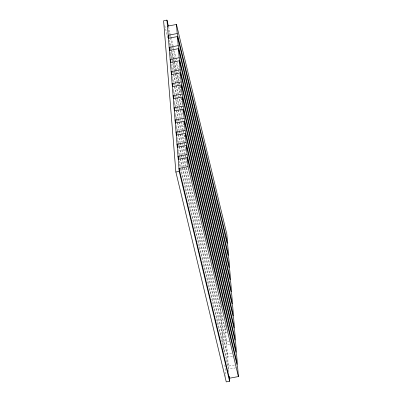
<?xml version="1.0" encoding="UTF-8"?>
<svg xmlns="http://www.w3.org/2000/svg" width="402" height="402" viewBox="0 0 402 402"><rect width="100%" height="100%" fill="white"/><g stroke="black" fill="none" stroke-linecap="round" stroke-linejoin="round"><path stroke-width="0.3" stroke-dasharray="2.01 1.51" d="M226.889 332.635L225.688 332.861L185.845 166.91M229.431 341.373L226.421 341.936L184.382 166.835M229.678 344.398L226.668 344.961L184.041 167.418M231.617 353.252L227.401 354.041L182.583 167.348M232.462 356.167L227.648 357.066L182.096 167.322M234.406 365.021L228.381 366.147L180.779 167.86M235.853 367.82L228.627 369.172L180.292 167.835M168.569 26.813L170.327 34.135M170.473 34.743L170.915 36.572M171.061 37.185L175.895 57.315M176.041 57.928L179.558 72.571M168.327 29.813L169.353 34.085M169.498 34.693L170.086 37.135M170.232 37.743L172.136 45.677M172.282 46.285L177.85 69.471M177.996 70.079L180.337 79.842M169.358 40.11L170.82 46.21M170.971 46.823L173.604 57.803M173.749 58.416L180.93 88.309M169.604 43.135L170.332 46.185M170.483 46.798L173.85 60.828M173.996 61.441L178.83 81.576M178.975 82.184L180.88 90.113M181.026 90.726L181.468 92.555M164.775 25.607L167.855 38.421M170.342 48.793L176.056 72.586M176.202 73.194L178.252 81.737M178.398 82.35L178.84 84.179M179.423 86.616L181.036 93.329M170.337 52.215L174.589 69.908M174.734 70.516L181.91 100.415M170.292 54.019L174.83 72.933M174.976 73.541L179.81 93.676M179.96 94.289L181.86 102.219M182.011 102.827L182.448 104.661M171.317 64.32L176.297 85.063M176.448 85.671L181.282 105.806M181.428 106.414L181.865 108.244M182.011 108.857L182.89 112.515M171.418 66.732L172.297 70.395M172.443 71.003L175.815 85.038M175.96 85.646L180.794 105.781M180.94 106.389L181.523 108.831M181.674 109.439L182.845 114.324M172.302 76.42L177.282 97.163M177.428 97.776L180.066 108.756M180.212 109.369L182.116 117.299M182.995 120.962L183.87 124.62M172.398 78.837L173.277 82.495M173.423 83.108L181.774 117.886M181.92 118.495L182.357 120.324M182.945 122.766L183.97 127.037M173.428 89.133L178.262 109.269M178.408 109.877L180.312 117.811M180.458 118.419L181.046 120.861M181.191 121.469L183.242 130.012M183.387 130.625L183.83 132.454M184.412 134.891L184.855 136.725M173.383 90.942L174.257 94.601M174.408 95.214L174.991 97.651M175.136 98.264L177.774 109.243M177.92 109.857L179.825 117.786M180.704 121.444L182.754 129.987M182.9 130.6L183.342 132.429M183.925 134.871L184.95 139.137M174.408 101.239L175.729 106.731M175.875 107.339L178.508 118.324M178.659 118.932L179.242 121.374M179.387 121.982L181.292 129.911M181.438 130.524L182.026 132.967M182.171 133.575L184.222 142.117M184.367 142.725L184.809 144.554M185.543 147.609L185.98 149.438M174.362 103.043L175.97 109.756M176.121 110.364L178.026 118.299M178.171 118.907L178.754 121.349M178.9 121.957L180.805 129.891M181.684 133.549L183.734 142.092M183.88 142.7L184.468 145.142M184.613 145.75L185.935 151.242M175.393 113.344L176.709 118.831M176.855 119.444L179.493 130.424M179.639 131.037L180.222 133.474M180.372 134.087L182.277 142.017M182.423 142.63L183.005 145.067M183.151 145.68L185.206 154.217M185.352 154.83L185.789 156.659M185.935 157.272L186.96 161.539M175.342 115.148L176.222 118.806M176.367 119.419L176.955 121.861M177.101 122.469L179.006 130.399M179.151 131.012L179.734 133.449M179.885 134.062L181.789 141.991M182.664 145.655L184.719 154.197M184.865 154.805L185.448 157.247M185.593 157.855L186.915 163.348M176.372 125.444L177.689 130.936M177.835 131.544L178.423 133.987M178.568 134.6L180.473 142.529M180.619 143.137L181.207 145.579M181.352 146.187L183.257 154.122M184.136 157.78L225.442 329.831M176.322 127.253L177.202 130.911M177.347 131.524L177.935 133.961M178.081 134.575L179.985 142.504M180.131 143.112L180.719 145.554M180.865 146.167L182.915 154.705M183.061 155.318L183.503 157.147M183.649 157.755L185.699 166.297M177.352 137.549L178.669 143.042M178.815 143.65L179.403 146.092M179.548 146.7L181.453 154.634M181.598 155.242L182.186 157.684M182.332 158.293L184.237 166.227M177.453 139.966L178.181 143.017M178.332 143.625L178.915 146.067M179.061 146.675L180.965 154.609M181.111 155.217L181.699 157.659M181.845 158.267L183.895 166.81M178.332 149.655L179.654 155.142M179.8 155.755L180.382 158.197M180.528 158.805L182.433 166.735M178.433 152.067L179.166 155.122M179.312 155.73L179.895 158.172M180.046 158.78L181.945 166.709M179.166 161.147L180.634 167.247M179.413 164.172L180.146 167.222M224.999 324.384L228.949 373.146M219.819 302.5L223.824 351.891M224.889 365.021L225.798 376.272"/><path stroke-width="0.6" d="M168.423 26.2L166.961 20.1L163.604 20.728L175.87 172.021L226.256 381.9L229.612 381.272L229.205 376.272M167.448 26.15L176.478 24.467L226.869 234.346L227.602 243.421L177.217 33.542L176.478 24.467M177.217 33.542L168.187 35.23L168.915 38.28M168.433 38.255L177.463 36.567L227.849 246.446L228.582 255.526L178.197 45.647L177.463 36.567M178.197 45.647L169.167 47.335L169.9 50.386M169.413 50.361L178.443 48.672L228.828 258.551L229.567 267.631L179.176 57.752L178.443 48.672M179.176 57.752L170.147 59.436L170.88 62.486M170.393 62.461L179.423 60.777L229.808 270.657L230.547 279.732L180.161 69.853L179.423 60.777M180.161 69.853L171.126 71.541L171.86 74.591M171.373 74.566L180.403 72.878L230.793 282.757L231.527 291.837L181.141 81.958L180.403 72.878M181.141 81.958L172.111 83.646L172.84 86.696M172.352 86.671L181.387 84.983L231.773 294.862L232.507 303.942L182.121 94.063L181.387 84.983M182.121 94.063L173.091 95.746L173.825 98.797M173.337 98.771L182.367 97.088L232.753 306.967L233.492 316.042L183.101 106.163L182.367 97.088M183.101 106.163L174.071 107.852L174.805 110.902M174.317 110.877L183.347 109.193L233.733 319.067L234.472 328.148L184.086 118.268L183.347 109.193M184.086 118.268L175.051 119.957L175.785 123.007M175.297 122.982L184.327 121.293L234.718 331.173L235.451 340.253L185.066 130.374L184.327 121.293M185.066 130.374L176.036 132.057L176.764 135.107M176.277 135.082L185.312 133.399L235.698 343.278L236.431 352.353L186.046 142.474L185.312 133.399M186.046 142.474L177.016 144.162L177.749 147.212M177.262 147.187L186.292 145.504L236.677 355.378L237.416 364.458L187.025 154.579L186.292 145.504M187.025 154.579L177.996 156.267L178.729 159.318M178.242 159.292L187.272 157.604L237.657 367.483L238.396 376.563L229.366 378.247L178.975 168.368L188.005 166.684L187.272 157.604M175.87 172.021L179.222 171.393L166.961 20.1M188.005 166.684L238.396 376.563M179.222 171.393L229.612 381.272"/></g></svg>
